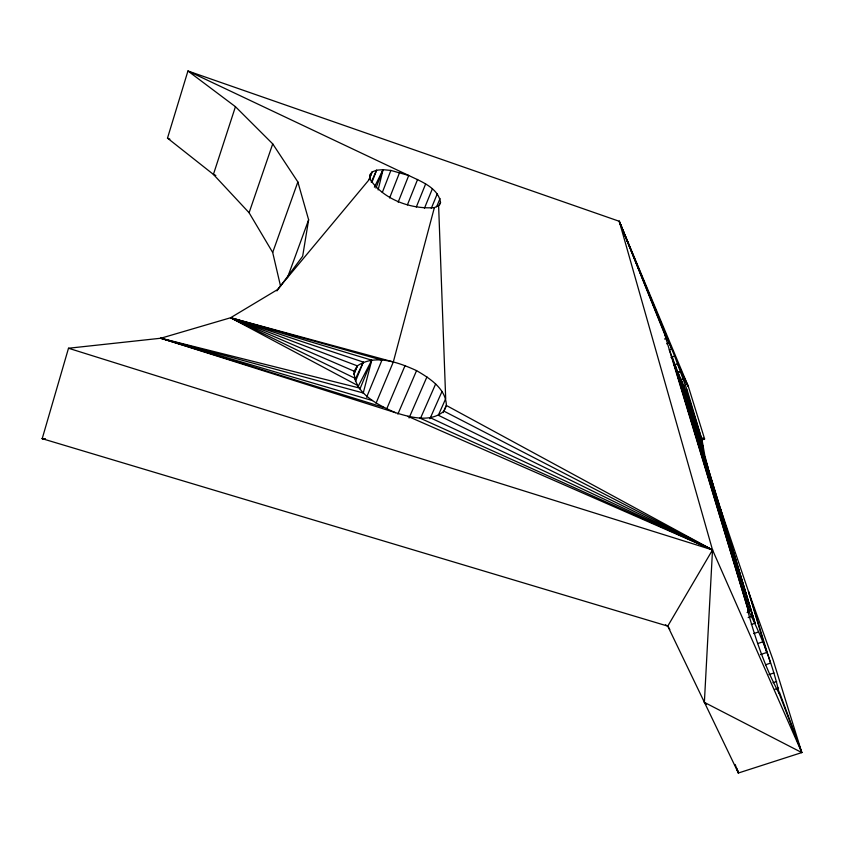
<?xml version="1.0" encoding="UTF-8"?>
<svg xmlns="http://www.w3.org/2000/svg" width="844" height="844" viewBox="0 0 844 844"><rect width="100%" height="100%" fill="white"/><g stroke="black" fill="none" stroke-linecap="round" stroke-linejoin="round"><path stroke-width="1.27" d="M395.519 412.684C378.133 405.067 353.741 393.23 354.153 371.212L357.35 365.874C375.211 353.72 398.779 362.53 416.567 370.621C429.585 378.26 446.022 388.609 446.37 405.468L443.923 411.133C430.567 422.876 410.722 417.4 395.519 412.684L160.835 338.233L68.501 348.245L42.2 438.669L667.752 626.111L738.384 773.009L801.8 752.574L773.178 660.23L748.48 591.496L720.122 507.655L678.439 373.67L669.45 350.123L664.724 334.393L619.232 221.276L187.938 70.991L167.492 138.131L213.416 174.413L249.096 212.741L272.686 252.462L280.567 286.232M702.155 439.893L704.613 438.975L688.387 386.605L619.232 221.276L712.515 549.929L704.371 702.366L706.069 704.181M706.259 704.044L704.371 702.366L801.8 752.574L779.255 693.715C772.956 664.787 761.467 636.154 748.09 609.663L669.45 350.123M439.545 204.87L440.536 202.476C438.163 187.568 420.723 181.365 408.728 175.478L187.938 70.991L235.444 106.682L272.717 143.881L297.858 181.945L308.63 219.809L302.658 256.238L276.916 290.895M378.123 189.942L383.039 169.686L390.877 170.425L408.728 175.478L398.157 202.18M363.226 393.072L371.761 360.166L230.581 317.755L160.835 338.233L383.398 407.304M376.034 403.242L393.325 361.949L434.375 207.613L438.616 205.609L440.536 202.476M235.444 106.682L213.416 174.413L215.842 175.436M249.096 212.741L272.717 143.881M272.686 252.462L297.858 181.945M287.445 277.708L308.63 219.809M369.303 179.255L372.088 171.986L376.603 170.182L383.039 169.686L375.928 188.085M371.982 182.241L376.603 170.182L371.223 182.177M382.332 192.421L390.877 170.425M389.611 197.981L399.634 172.419M407.409 204.87L417.601 179.424M369.176 179.202L372.088 171.986L369.725 174.93L369.799 178.865C383.007 199.3 410.659 209.439 434.375 207.613M416.314 207.012L425.619 183.992M353.889 374.398L357.35 365.874L230.581 317.755L277.412 289.65L369.799 178.865M424.426 208.31L432.328 188.898M355.44 381.467L363.321 362.087L230.581 317.755L357.36 385.307M431.284 208.415L437.255 193.825M359.892 389.063L371.761 360.166L357.909 386.879M436.622 206.801L440.051 198.445M366.602 397.229L381.963 360.103L230.581 317.755L354.142 377.848M354.301 373.143L357.35 365.874M386.626 409.108L405.088 365.526M397.872 414.098L416.567 370.621M409.076 417.938L426.937 376.899M420.502 418.381L435.631 383.988M429.902 418.761L442.034 391.416M438.247 415.438L445.695 398.727L438.616 205.609M443.153 412.653L446.37 405.468L712.515 549.929L801.8 752.574L779.476 692.28M355.029 379.779L363.321 362.087M374.388 187.178L383.039 169.686M443.923 411.133L712.515 549.929L667.752 626.111L665.452 624.834M666.665 343.835L669.113 342.886L671.719 348.962L669.281 349.901M670.98 357.487L674.63 356.084L687.185 390.213L702.071 440.157L704.846 455.718L708.433 469.222L755 623.22L751.287 624.497M674.008 365.135L677.658 363.743L688.387 386.605L683.292 378.756L680.855 379.684M676.972 372.826L680.633 371.434L688.387 386.605M683.081 386.056L685.528 385.128M684.716 391.141L687.185 390.213M747.077 612.522L749.535 611.678L675.284 365.684M748.164 617.586L751.888 616.31M753.692 633.591L758.64 631.913M757.659 643.571L762.607 641.894M760.444 654.596L766.637 652.507L748.48 591.496L770.53 663.099L765.55 664.777M768.926 674.609L773.916 672.942M772.977 682.722L776.67 681.498M774.855 689.326L778.569 688.092M664.502 339.003L666.982 338.222L669.113 342.886M676.835 372.183L680.633 371.434M44.837 438.669L42.2 438.669L44.816 439.007M372.51 400.594L160.835 338.233L359.576 388.05M393.325 361.949L230.581 317.755L354.153 371.212M160.835 338.233L363.606 393.072M68.501 348.245L712.515 549.929L438.416 415.301M167.492 138.131L169.908 139.176M407.979 416.366L712.515 549.929L430.24 417.706M419.816 418.054L712.515 549.929M704.613 438.975L702.704 437.878L702.071 440.157L687.67 394.412L678.439 373.67L755 623.22L720.122 507.655M688.293 395.055L687.67 394.412L702.757 446.086L686.225 391.764M779.255 693.715C765.265 667.688 755.38 639.045 747.689 610.507L748.09 609.663L672.183 357.666L749.535 611.678M664.724 334.393L666.982 338.222L619.232 221.276L665.462 335.342M668.448 627.229L669.83 629.455M619.232 221.276L674.63 356.084M735.156 764.495L738.384 773.009L737.73 770.466M736.633 768.114L738.384 773.009M708.433 469.222L681.446 381.013L713.486 486.555M44.816 438.869L42.2 438.669L44.816 438.933"/></g></svg>
